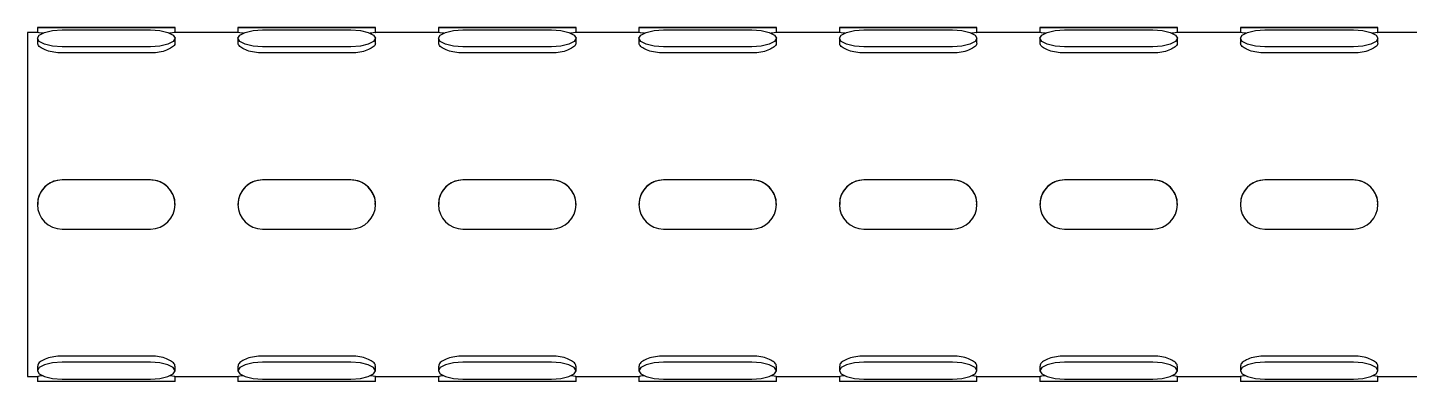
# Model space of a CAD drawing. Extents: x 41 to 1049, y 29 to 427.
# Drawn here: x 86.06 to 132.93, y 182.36 to 194.36 of the extents above; entities that cross this region are included whole.
import ezdxf

# ---------------------------------------------------------------- set-up
doc = ezdxf.new("R2010")
doc.units = 0
doc.header["$LTSCALE"] = 23.1
doc.header["$MEASUREMENT"] = 0
doc.layers.get('0').update_dxf_attribs({"linetype": 'CONTINUOUS'})

msp = doc.modelspace()

# ---------------------------------------------------------------- linework, layer by layer
at = {"color": 7, "linetype": 'Continuous', "lineweight": 25}
for p, q in [((86.40424, 194.1921), (86.0605, 194.1921)), ((86.0605, 194.1921), (86.0605, 188.35838)), ((86.39383, 194.35876), (86.39383, 194.19062)), ((87.22716, 194.35882), (90.22716, 194.35882)), ((90.22716, 194.35871), (87.22716, 194.35871)), ((87.22716, 194.28185), (90.22716, 194.28185)), ((93.20424, 194.1921), (91.05005, 194.1921)), ((91.0605, 194.19062), (91.0605, 194.35876)), ((93.19383, 194.35876), (93.19383, 194.19062)), ((94.02716, 194.35882), (97.02716, 194.35882)), ((97.02716, 194.35871), (94.02716, 194.35871)), ((94.02716, 194.28185), (97.02716, 194.28185)), ((100.00424, 194.1921), (97.85005, 194.1921)), ((97.8605, 194.19062), (97.8605, 194.35876)), ((99.99383, 194.35876), (99.99383, 194.19062)), ((100.82716, 194.35882), (103.82716, 194.35882)), ((103.82716, 194.35871), (100.82716, 194.35871)), ((100.82716, 194.28185), (103.82716, 194.28185)), ((106.80424, 194.1921), (104.65005, 194.1921)), ((104.6605, 194.19062), (104.6605, 194.35876)), ((106.79383, 194.35876), (106.79383, 194.19062)), ((107.62716, 194.35882), (110.62716, 194.35882)), ((110.62716, 194.35871), (107.62716, 194.35871)), ((107.62716, 194.28185), (110.62716, 194.28185)), ((113.60424, 194.1921), (111.45005, 194.1921)), ((111.4605, 194.19062), (111.4605, 194.35876)), ((113.59383, 194.35876), (113.59383, 194.19062)), ((114.42716, 194.35882), (117.42716, 194.35882)), ((117.42716, 194.35871), (114.42716, 194.35871)), ((114.42716, 194.28185), (117.42716, 194.28185)), ((120.40424, 194.1921), (118.25005, 194.1921)), ((118.2605, 194.19062), (118.2605, 194.35876)), ((120.39383, 194.35876), (120.39383, 194.19062)), ((121.22716, 194.35882), (124.22716, 194.35882)), ((124.22716, 194.35871), (121.22716, 194.35871)), ((121.22716, 194.28185), (124.22716, 194.28185)), ((127.20424, 194.1921), (125.05005, 194.1921)), ((125.0605, 194.19062), (125.0605, 194.35876)), ((127.19383, 194.35876), (127.19383, 194.19062)), ((128.02716, 194.35882), (131.02716, 194.35882)), ((131.02716, 194.35871), (128.02716, 194.35871)), ((128.02716, 194.28185), (131.02716, 194.28185)), ((134.00424, 194.1921), (131.85005, 194.1921)), ((131.8605, 194.19062), (131.8605, 194.35876)), ((86.39383, 193.99678), (86.39383, 193.83879)), ((90.22716, 193.71171), (87.22716, 193.71171)), ((91.0605, 193.83879), (91.0605, 193.99678)), ((93.19383, 193.99678), (93.19383, 193.83879)), ((97.02716, 193.71171), (94.02716, 193.71171)), ((97.8605, 193.83879), (97.8605, 193.99678)), ((99.99383, 193.99678), (99.99383, 193.83879)), ((103.82716, 193.71171), (100.82716, 193.71171)), ((104.6605, 193.83879), (104.6605, 193.99678)), ((106.79383, 193.99678), (106.79383, 193.83879)), ((110.62716, 193.71171), (107.62716, 193.71171)), ((111.4605, 193.83879), (111.4605, 193.99678)), ((113.59383, 193.99678), (113.59383, 193.83879)), ((117.42716, 193.71171), (114.42716, 193.71171)), ((118.2605, 193.83879), (118.2605, 193.99678)), ((120.39383, 193.99678), (120.39383, 193.83879)), ((124.22716, 193.71171), (121.22716, 193.71171)), ((125.0605, 193.83879), (125.0605, 193.99678)), ((127.19383, 193.99678), (127.19383, 193.83879)), ((131.02716, 193.71171), (128.02716, 193.71171)), ((131.8605, 193.83879), (131.8605, 193.99678)), ((90.22716, 193.49888), (87.22716, 193.49888)), ((97.02716, 193.49888), (94.02716, 193.49888)), ((103.82716, 193.49888), (100.82716, 193.49888)), ((110.62716, 193.49888), (107.62716, 193.49888)), ((117.42716, 193.49888), (114.42716, 193.49888)), ((124.22716, 193.49888), (121.22716, 193.49888)), ((131.02716, 193.49888), (128.02716, 193.49888)), ((90.22716, 189.19171), (87.22716, 189.19171)), ((90.22716, 189.1917), (87.22716, 189.1917)), ((97.02716, 189.19171), (94.02716, 189.19171)), ((97.02716, 189.1917), (94.02716, 189.1917)), ((103.82716, 189.19171), (100.82716, 189.19171)), ((103.82716, 189.1917), (100.82716, 189.1917)), ((110.62716, 189.19171), (107.62716, 189.19171)), ((110.62716, 189.1917), (107.62716, 189.1917)), ((117.42716, 189.19171), (114.42716, 189.19171)), ((117.42716, 189.1917), (114.42716, 189.1917)), ((124.22716, 189.19171), (121.22716, 189.19171)), ((124.22716, 189.1917), (121.22716, 189.1917)), ((131.02716, 189.19171), (128.02716, 189.19171)), ((131.02716, 189.1917), (128.02716, 189.1917)), ((86.0605, 188.35838), (86.0605, 182.52543)), ((86.39383, 188.35838), (86.39383, 188.35836)), ((91.0605, 188.35836), (91.0605, 188.35838)), ((93.19383, 188.35838), (93.19383, 188.35836)), ((97.8605, 188.35836), (97.8605, 188.35838)), ((99.99383, 188.35838), (99.99383, 188.35836)), ((104.6605, 188.35836), (104.6605, 188.35838)), ((106.79383, 188.35838), (106.79383, 188.35836)), ((111.4605, 188.35836), (111.4605, 188.35838)), ((113.59383, 188.35838), (113.59383, 188.35836)), ((118.2605, 188.35836), (118.2605, 188.35838)), ((120.39383, 188.35838), (120.39383, 188.35836)), ((125.0605, 188.35836), (125.0605, 188.35838)), ((127.19383, 188.35838), (127.19383, 188.35836)), ((131.8605, 188.35836), (131.8605, 188.35838)), ((87.22716, 187.52503), (90.22716, 187.52503)), ((94.02716, 187.52503), (97.02716, 187.52503)), ((100.82716, 187.52503), (103.82716, 187.52503)), ((107.62716, 187.52503), (110.62716, 187.52503)), ((114.42716, 187.52503), (117.42716, 187.52503)), ((121.22716, 187.52503), (124.22716, 187.52503)), ((128.02716, 187.52503), (131.02716, 187.52503)), ((86.39383, 182.87847), (86.39383, 182.72047)), ((90.22716, 183.21828), (87.22716, 183.21828)), ((90.22716, 183.00544), (87.22716, 183.00544)), ((91.0605, 182.72047), (91.0605, 182.87847)), ((93.19383, 182.87847), (93.19383, 182.72047)), ((97.02716, 183.21828), (94.02716, 183.21828)), ((97.02716, 183.00544), (94.02716, 183.00544)), ((97.8605, 182.72047), (97.8605, 182.87847)), ((99.99383, 182.87847), (99.99383, 182.72047)), ((103.82716, 183.21828), (100.82716, 183.21828)), ((103.82716, 183.00544), (100.82716, 183.00544)), ((104.6605, 182.72047), (104.6605, 182.87847)), ((106.79383, 182.87847), (106.79383, 182.72047)), ((110.62716, 183.21828), (107.62716, 183.21828)), ((110.62716, 183.00544), (107.62716, 183.00544)), ((111.4605, 182.72047), (111.4605, 182.87847)), ((113.59383, 182.87847), (113.59383, 182.72047)), ((117.42716, 183.21828), (114.42716, 183.21828)), ((117.42716, 183.00544), (114.42716, 183.00544)), ((118.2605, 182.72047), (118.2605, 182.87847)), ((120.39383, 182.87847), (120.39383, 182.72047)), ((124.22716, 183.21828), (121.22716, 183.21828)), ((124.22716, 183.00544), (121.22716, 183.00544)), ((125.0605, 182.72047), (125.0605, 182.87847)), ((127.19383, 182.87847), (127.19383, 182.72047)), ((131.02716, 183.21828), (128.02716, 183.21828)), ((131.02716, 183.00544), (128.02716, 183.00544)), ((131.8605, 182.72047), (131.8605, 182.87847)), ((86.0605, 182.52543), (86.40428, 182.52543)), ((86.39383, 182.5269), (86.39383, 182.35876)), ((87.22716, 182.43551), (90.22716, 182.43551)), ((90.22716, 182.35871), (87.22716, 182.35871)), ((91.05009, 182.52543), (93.20428, 182.52543)), ((91.0605, 182.35876), (91.0605, 182.5269)), ((93.19383, 182.5269), (93.19383, 182.35876)), ((94.02716, 182.43551), (97.02716, 182.43551)), ((97.02716, 182.35871), (94.02716, 182.35871)), ((97.85009, 182.52543), (100.00428, 182.52543)), ((97.8605, 182.35876), (97.8605, 182.5269)), ((99.99383, 182.5269), (99.99383, 182.35876)), ((100.82716, 182.43551), (103.82716, 182.43551)), ((103.82716, 182.35871), (100.82716, 182.35871)), ((104.65009, 182.52543), (106.80428, 182.52543)), ((104.6605, 182.35876), (104.6605, 182.5269)), ((106.79383, 182.5269), (106.79383, 182.35876)), ((107.62716, 182.43551), (110.62716, 182.43551)), ((110.62716, 182.35871), (107.62716, 182.35871)), ((111.45009, 182.52543), (113.60428, 182.52543)), ((111.4605, 182.35876), (111.4605, 182.5269)), ((113.59383, 182.5269), (113.59383, 182.35876)), ((114.42716, 182.43551), (117.42716, 182.43551)), ((117.42716, 182.35871), (114.42716, 182.35871)), ((118.25009, 182.52543), (120.40428, 182.52543)), ((118.2605, 182.35876), (118.2605, 182.5269)), ((120.39383, 182.5269), (120.39383, 182.35876)), ((121.22716, 182.43551), (124.22716, 182.43551)), ((124.22716, 182.35871), (121.22716, 182.35871)), ((125.05009, 182.52543), (127.20428, 182.52543)), ((125.0605, 182.35876), (125.0605, 182.5269)), ((127.19383, 182.5269), (127.19383, 182.35876)), ((128.02716, 182.43551), (131.02716, 182.43551)), ((131.02716, 182.35871), (128.02716, 182.35871)), ((131.85009, 182.52543), (134.00428, 182.52543)), ((131.8605, 182.35876), (131.8605, 182.5269))]:
    msp.add_line(p, q, dxfattribs=at)
at = {"color": 7, "linetype": 'Continuous', "lineweight": 25, "flags": 128}
for points in [[(87.22716, 194.35871), (86.90826, 194.35871), (86.63791, 194.35872), (86.45726, 194.35874), (86.39383, 194.35876), (86.45726, 194.35878), (86.63791, 194.3588), (86.90826, 194.35881), (87.22716, 194.35882)], [(87.22716, 193.71171), (86.90826, 193.73341), (86.63791, 193.79521), (86.45726, 193.88769), (86.39383, 193.99678), (86.45726, 194.10587), (86.63791, 194.19836), (86.90826, 194.26015), (87.22716, 194.28185)], [(90.22716, 194.35882), (90.54607, 194.35881), (90.81642, 194.3588), (90.99706, 194.35878), (91.0605, 194.35876), (90.99706, 194.35874), (90.81642, 194.35872), (90.54607, 194.35871), (90.22716, 194.35871)], [(90.22716, 194.28185), (90.54607, 194.26015), (90.81642, 194.19836), (90.99706, 194.10587), (91.0605, 193.99678), (90.99706, 193.88769), (90.81642, 193.79521), (90.54607, 193.73341), (90.22716, 193.71171)], [(94.02716, 194.35871), (93.70826, 194.35871), (93.43791, 194.35872), (93.25726, 194.35874), (93.19383, 194.35876), (93.25726, 194.35878), (93.43791, 194.3588), (93.70826, 194.35881), (94.02716, 194.35882)], [(94.02716, 193.71171), (93.70826, 193.73341), (93.43791, 193.79521), (93.25726, 193.88769), (93.19383, 193.99678), (93.25726, 194.10587), (93.43791, 194.19836), (93.70826, 194.26015), (94.02716, 194.28185)], [(97.02716, 194.35882), (97.34607, 194.35881), (97.61642, 194.3588), (97.79706, 194.35878), (97.8605, 194.35876), (97.79706, 194.35874), (97.61642, 194.35872), (97.34607, 194.35871), (97.02716, 194.35871)], [(97.02716, 194.28185), (97.34607, 194.26015), (97.61642, 194.19836), (97.79706, 194.10587), (97.8605, 193.99678), (97.79706, 193.88769), (97.61642, 193.79521), (97.34607, 193.73341), (97.02716, 193.71171)], [(100.82716, 194.35871), (100.50826, 194.35871), (100.23791, 194.35872), (100.05726, 194.35874), (99.99383, 194.35876), (100.05726, 194.35878), (100.23791, 194.3588), (100.50826, 194.35881), (100.82716, 194.35882)], [(100.82716, 193.71171), (100.50826, 193.73341), (100.23791, 193.79521), (100.05726, 193.88769), (99.99383, 193.99678), (100.05726, 194.10587), (100.23791, 194.19836), (100.50826, 194.26015), (100.82716, 194.28185)], [(103.82716, 194.35882), (104.14607, 194.35881), (104.41642, 194.3588), (104.59706, 194.35878), (104.6605, 194.35876), (104.59706, 194.35874), (104.41642, 194.35872), (104.14607, 194.35871), (103.82716, 194.35871)], [(103.82716, 194.28185), (104.14607, 194.26015), (104.41642, 194.19836), (104.59706, 194.10587), (104.6605, 193.99678), (104.59706, 193.88769), (104.41642, 193.79521), (104.14607, 193.73341), (103.82716, 193.71171)], [(107.62716, 194.35871), (107.30826, 194.35871), (107.03791, 194.35872), (106.85726, 194.35874), (106.79383, 194.35876), (106.85726, 194.35878), (107.03791, 194.3588), (107.30826, 194.35881), (107.62716, 194.35882)], [(107.62716, 193.71171), (107.30826, 193.73341), (107.03791, 193.79521), (106.85726, 193.88769), (106.79383, 193.99678), (106.85726, 194.10587), (107.03791, 194.19836), (107.30826, 194.26015), (107.62716, 194.28185)], [(110.62716, 194.35882), (110.94607, 194.35881), (111.21642, 194.3588), (111.39706, 194.35878), (111.4605, 194.35876), (111.39706, 194.35874), (111.21642, 194.35872), (110.94607, 194.35871), (110.62716, 194.35871)], [(110.62716, 194.28185), (110.94607, 194.26015), (111.21642, 194.19836), (111.39706, 194.10587), (111.4605, 193.99678), (111.39706, 193.88769), (111.21642, 193.79521), (110.94607, 193.73341), (110.62716, 193.71171)], [(114.42716, 194.35871), (114.10826, 194.35871), (113.83791, 194.35872), (113.65726, 194.35874), (113.59383, 194.35876), (113.65726, 194.35878), (113.83791, 194.3588), (114.10826, 194.35881), (114.42716, 194.35882)], [(114.42716, 193.71171), (114.10826, 193.73341), (113.83791, 193.79521), (113.65726, 193.88769), (113.59383, 193.99678), (113.65726, 194.10587), (113.83791, 194.19836), (114.10826, 194.26015), (114.42716, 194.28185)], [(117.42716, 194.35882), (117.74607, 194.35881), (118.01642, 194.3588), (118.19706, 194.35878), (118.2605, 194.35876), (118.19706, 194.35874), (118.01642, 194.35872), (117.74607, 194.35871), (117.42716, 194.35871)], [(117.42716, 194.28185), (117.74607, 194.26015), (118.01642, 194.19836), (118.19706, 194.10587), (118.2605, 193.99678), (118.19706, 193.88769), (118.01642, 193.79521), (117.74607, 193.73341), (117.42716, 193.71171)], [(121.22716, 194.35871), (120.90826, 194.35871), (120.63791, 194.35872), (120.45726, 194.35874), (120.39383, 194.35876), (120.45726, 194.35878), (120.63791, 194.3588), (120.90826, 194.35881), (121.22716, 194.35882)], [(121.22716, 193.71171), (120.90826, 193.73341), (120.63791, 193.79521), (120.45726, 193.88769), (120.39383, 193.99678), (120.45726, 194.10587), (120.63791, 194.19836), (120.90826, 194.26015), (121.22716, 194.28185)], [(124.22716, 194.35882), (124.54607, 194.35881), (124.81642, 194.3588), (124.99706, 194.35878), (125.0605, 194.35876), (124.99706, 194.35874), (124.81642, 194.35872), (124.54607, 194.35871), (124.22716, 194.35871)], [(124.22716, 194.28185), (124.54607, 194.26015), (124.81642, 194.19836), (124.99706, 194.10587), (125.0605, 193.99678), (124.99706, 193.88769), (124.81642, 193.79521), (124.54607, 193.73341), (124.22716, 193.71171)], [(128.02716, 194.35871), (127.70826, 194.35871), (127.43791, 194.35872), (127.25726, 194.35874), (127.19383, 194.35876), (127.25726, 194.35878), (127.43791, 194.3588), (127.70826, 194.35881), (128.02716, 194.35882)], [(128.02716, 193.71171), (127.70826, 193.73341), (127.43791, 193.79521), (127.25726, 193.88769), (127.19383, 193.99678), (127.25726, 194.10587), (127.43791, 194.19836), (127.70826, 194.26015), (128.02716, 194.28185)], [(131.02716, 194.35882), (131.34607, 194.35881), (131.61642, 194.3588), (131.79706, 194.35878), (131.8605, 194.35876), (131.79706, 194.35874), (131.61642, 194.35872), (131.34607, 194.35871), (131.02716, 194.35871)], [(131.02716, 194.28185), (131.34607, 194.26015), (131.61642, 194.19836), (131.79706, 194.10587), (131.8605, 193.99678), (131.79706, 193.88769), (131.61642, 193.79521), (131.34607, 193.73341), (131.02716, 193.71171)], [(87.22716, 183.00544), (86.90826, 182.98374), (86.63791, 182.92197), (86.45726, 182.82952), (86.39383, 182.72047), (86.45726, 182.61142), (86.63791, 182.51897), (86.90826, 182.4572), (87.22716, 182.43551)], [(90.22716, 182.43551), (90.54607, 182.4572), (90.81642, 182.51897), (90.99706, 182.61142), (91.0605, 182.72047), (90.99706, 182.82952), (90.81642, 182.92197), (90.54607, 182.98374), (90.22716, 183.00544)], [(94.02716, 183.00544), (93.70826, 182.98374), (93.43791, 182.92197), (93.25726, 182.82952), (93.19383, 182.72047), (93.25726, 182.61142), (93.43791, 182.51897), (93.70826, 182.4572), (94.02716, 182.43551)], [(97.02716, 182.43551), (97.34607, 182.4572), (97.61642, 182.51897), (97.79706, 182.61142), (97.8605, 182.72047), (97.79706, 182.82952), (97.61642, 182.92197), (97.34607, 182.98374), (97.02716, 183.00544)], [(100.82716, 183.00544), (100.50826, 182.98374), (100.23791, 182.92197), (100.05726, 182.82952), (99.99383, 182.72047), (100.05726, 182.61142), (100.23791, 182.51897), (100.50826, 182.4572), (100.82716, 182.43551)], [(103.82716, 182.43551), (104.14607, 182.4572), (104.41642, 182.51897), (104.59706, 182.61142), (104.6605, 182.72047), (104.59706, 182.82952), (104.41642, 182.92197), (104.14607, 182.98374), (103.82716, 183.00544)], [(107.62716, 183.00544), (107.30826, 182.98374), (107.03791, 182.92197), (106.85726, 182.82952), (106.79383, 182.72047), (106.85726, 182.61142), (107.03791, 182.51897), (107.30826, 182.4572), (107.62716, 182.43551)], [(110.62716, 182.43551), (110.94607, 182.4572), (111.21642, 182.51897), (111.39706, 182.61142), (111.4605, 182.72047), (111.39706, 182.82952), (111.21642, 182.92197), (110.94607, 182.98374), (110.62716, 183.00544)], [(114.42716, 183.00544), (114.10826, 182.98374), (113.83791, 182.92197), (113.65726, 182.82952), (113.59383, 182.72047), (113.65726, 182.61142), (113.83791, 182.51897), (114.10826, 182.4572), (114.42716, 182.43551)], [(117.42716, 182.43551), (117.74607, 182.4572), (118.01642, 182.51897), (118.19706, 182.61142), (118.2605, 182.72047), (118.19706, 182.82952), (118.01642, 182.92197), (117.74607, 182.98374), (117.42716, 183.00544)], [(121.22716, 183.00544), (120.90826, 182.98374), (120.63791, 182.92197), (120.45726, 182.82952), (120.39383, 182.72047), (120.45726, 182.61142), (120.63791, 182.51897), (120.90826, 182.4572), (121.22716, 182.43551)], [(124.22716, 182.43551), (124.54607, 182.4572), (124.81642, 182.51897), (124.99706, 182.61142), (125.0605, 182.72047), (124.99706, 182.82952), (124.81642, 182.92197), (124.54607, 182.98374), (124.22716, 183.00544)], [(128.02716, 183.00544), (127.70826, 182.98374), (127.43791, 182.92197), (127.25726, 182.82952), (127.19383, 182.72047), (127.25726, 182.61142), (127.43791, 182.51897), (127.70826, 182.4572), (128.02716, 182.43551)], [(131.02716, 182.43551), (131.34607, 182.4572), (131.61642, 182.51897), (131.79706, 182.61142), (131.8605, 182.72047), (131.79706, 182.82952), (131.61642, 182.92197), (131.34607, 182.98374), (131.02716, 183.00544)], [(87.22716, 182.35871), (86.90826, 182.35871), (86.63791, 182.35872), (86.45726, 182.35874), (86.39383, 182.35876)], [(91.0605, 182.35876), (90.99706, 182.35874), (90.81642, 182.35872), (90.54607, 182.35871), (90.22716, 182.35871)], [(94.02716, 182.35871), (93.70826, 182.35871), (93.43791, 182.35872), (93.25726, 182.35874), (93.19383, 182.35876)], [(97.8605, 182.35876), (97.79706, 182.35874), (97.61642, 182.35872), (97.34607, 182.35871), (97.02716, 182.35871)], [(100.82716, 182.35871), (100.50826, 182.35871), (100.23791, 182.35872), (100.05726, 182.35874), (99.99383, 182.35876)], [(104.6605, 182.35876), (104.59706, 182.35874), (104.41642, 182.35872), (104.14607, 182.35871), (103.82716, 182.35871)], [(107.62716, 182.35871), (107.30826, 182.35871), (107.03791, 182.35872), (106.85726, 182.35874), (106.79383, 182.35876)], [(111.4605, 182.35876), (111.39706, 182.35874), (111.21642, 182.35872), (110.94607, 182.35871), (110.62716, 182.35871)], [(114.42716, 182.35871), (114.10826, 182.35871), (113.83791, 182.35872), (113.65726, 182.35874), (113.59383, 182.35876)], [(118.2605, 182.35876), (118.19706, 182.35874), (118.01642, 182.35872), (117.74607, 182.35871), (117.42716, 182.35871)], [(121.22716, 182.35871), (120.90826, 182.35871), (120.63791, 182.35872), (120.45726, 182.35874), (120.39383, 182.35876)], [(125.0605, 182.35876), (124.99706, 182.35874), (124.81642, 182.35872), (124.54607, 182.35871), (124.22716, 182.35871)], [(128.02716, 182.35871), (127.70826, 182.35871), (127.43791, 182.35872), (127.25726, 182.35874), (127.19383, 182.35876)], [(131.8605, 182.35876), (131.79706, 182.35874), (131.61642, 182.35872), (131.34607, 182.35871), (131.02716, 182.35871)]]:
    msp.add_lwpolyline(points, dxfattribs=at)
at = {"color": 7, "linetype": 'Continuous', "lineweight": 25}
for centre, start, end in [((87.22716, 188.35836), 90, 270), ((90.22716, 188.35836), 270, 90), ((94.02716, 188.35836), 90, 270), ((97.02716, 188.35836), 270, 90), ((100.82716, 188.35836), 90, 270), ((103.82716, 188.35836), 270, 90), ((107.62716, 188.35836), 90, 270), ((110.62716, 188.35836), 270, 90), ((114.42716, 188.35836), 90, 270), ((117.42716, 188.35836), 270, 90), ((121.22716, 188.35836), 90, 270), ((124.22716, 188.35836), 270, 90), ((128.02716, 188.35836), 90, 270), ((131.02716, 188.35836), 270, 90)]:
    msp.add_arc(centre, 0.83333, start, end, dxfattribs=at)
for points, knots in [([(86.583, 194.1687), (86.56221, 194.17084), (86.47655, 194.17966), (86.4059, 194.19054), (86.40471, 194.1906), (86.40424, 194.19062)], [0, 0, 0, 0, 0.16137146, 0.66497047, 1, 1, 1, 1]), ([(91.05005, 194.19062), (91.05287, 194.19102), (91.06414, 194.19264), (91.00582, 194.18371), (90.91197, 194.17312), (90.87473, 194.16892)], [0, 0, 0, 0, 0.16823624, 0.66994397, 1, 1, 1, 1]), ([(93.383, 194.1687), (93.36221, 194.17084), (93.27655, 194.17966), (93.2059, 194.19054), (93.20471, 194.1906), (93.20424, 194.19062)], [0, 0, 0, 0, 0.16137146, 0.66497047, 1, 1, 1, 1]), ([(97.85005, 194.19062), (97.85287, 194.19102), (97.86414, 194.19264), (97.80582, 194.18371), (97.71197, 194.17312), (97.67473, 194.16892)], [0, 0, 0, 0, 0.16823624, 0.66994397, 1, 1, 1, 1]), ([(100.183, 194.1687), (100.16221, 194.17084), (100.07655, 194.17966), (100.0059, 194.19054), (100.00471, 194.1906), (100.00424, 194.19062)], [0, 0, 0, 0, 0.16137146, 0.66497047, 1, 1, 1, 1]), ([(104.65005, 194.19062), (104.65287, 194.19102), (104.66414, 194.19264), (104.60582, 194.18371), (104.51197, 194.17312), (104.47473, 194.16892)], [0, 0, 0, 0, 0.16823624, 0.66994397, 1, 1, 1, 1]), ([(106.983, 194.1687), (106.96221, 194.17084), (106.87655, 194.17966), (106.8059, 194.19054), (106.80471, 194.1906), (106.80424, 194.19062)], [0, 0, 0, 0, 0.16137146, 0.66497047, 1, 1, 1, 1]), ([(111.45005, 194.19062), (111.45287, 194.19102), (111.46414, 194.19264), (111.40582, 194.18371), (111.31197, 194.17312), (111.27473, 194.16892)], [0, 0, 0, 0, 0.16823624, 0.66994397, 1, 1, 1, 1]), ([(113.783, 194.1687), (113.76221, 194.17084), (113.67655, 194.17966), (113.6059, 194.19054), (113.60471, 194.1906), (113.60424, 194.19062)], [0, 0, 0, 0, 0.16137146, 0.66497047, 1, 1, 1, 1]), ([(118.25005, 194.19062), (118.25287, 194.19102), (118.26414, 194.19264), (118.20582, 194.18371), (118.11197, 194.17312), (118.07473, 194.16892)], [0, 0, 0, 0, 0.16823624, 0.66994397, 1, 1, 1, 1]), ([(120.583, 194.1687), (120.56221, 194.17084), (120.47655, 194.17966), (120.4059, 194.19054), (120.40471, 194.1906), (120.40424, 194.19062)], [0, 0, 0, 0, 0.16137146, 0.66497047, 1, 1, 1, 1]), ([(125.05005, 194.19062), (125.05287, 194.19102), (125.06414, 194.19264), (125.00582, 194.18371), (124.91197, 194.17312), (124.87473, 194.16892)], [0, 0, 0, 0, 0.16823624, 0.66994397, 1, 1, 1, 1]), ([(127.383, 194.1687), (127.36221, 194.17084), (127.27655, 194.17966), (127.2059, 194.19054), (127.20471, 194.1906), (127.20424, 194.19062)], [0, 0, 0, 0, 0.16137146, 0.66497047, 1, 1, 1, 1]), ([(131.85005, 194.19062), (131.85287, 194.19102), (131.86414, 194.19264), (131.80582, 194.18371), (131.71197, 194.17312), (131.67473, 194.16892)], [0, 0, 0, 0, 0.16823624, 0.66994397, 1, 1, 1, 1]), ([(87.22716, 193.49888), (87.13404, 193.50327), (86.94782, 193.51203), (86.69873, 193.57836), (86.51153, 193.66948), (86.40418, 193.76367), (86.40421, 193.81748), (86.40423, 193.83899)], [0, 0, 0, 0, 0.21324843, 0.42644388, 0.64101168, 0.85649491, 1, 1, 1, 1]), ([(91.0501, 193.83858), (91.05298, 193.82848), (91.06454, 193.78793), (90.98919, 193.70541), (90.83151, 193.6081), (90.59914, 193.53249), (90.38474, 193.50155), (90.25914, 193.49942), (90.22716, 193.49888)], [0, 0, 0, 0, 0.07049632, 0.28294968, 0.49615414, 0.71125472, 0.92647591, 1, 1, 1, 1]), ([(94.02716, 193.49888), (93.93404, 193.50327), (93.74782, 193.51203), (93.49873, 193.57836), (93.31153, 193.66948), (93.20418, 193.76367), (93.20421, 193.81748), (93.20423, 193.83899)], [0, 0, 0, 0, 0.21324843, 0.42644388, 0.64101168, 0.85649491, 1, 1, 1, 1]), ([(97.8501, 193.83858), (97.85298, 193.82848), (97.86454, 193.78793), (97.78919, 193.70541), (97.63151, 193.6081), (97.39914, 193.53249), (97.18474, 193.50155), (97.05914, 193.49942), (97.02716, 193.49888)], [0, 0, 0, 0, 0.07049632, 0.28294968, 0.49615414, 0.71125472, 0.92647591, 1, 1, 1, 1]), ([(100.82716, 193.49888), (100.73404, 193.50327), (100.54782, 193.51203), (100.29873, 193.57836), (100.11153, 193.66948), (100.00418, 193.76367), (100.00421, 193.81748), (100.00423, 193.83899)], [0, 0, 0, 0, 0.21324843, 0.42644388, 0.64101168, 0.85649491, 1, 1, 1, 1]), ([(104.6501, 193.83858), (104.65298, 193.82848), (104.66454, 193.78793), (104.58919, 193.70541), (104.43151, 193.6081), (104.19914, 193.53249), (103.98474, 193.50155), (103.85914, 193.49942), (103.82716, 193.49888)], [0, 0, 0, 0, 0.07049632, 0.28294968, 0.49615414, 0.71125472, 0.92647591, 1, 1, 1, 1]), ([(107.62716, 193.49888), (107.53404, 193.50327), (107.34782, 193.51203), (107.09873, 193.57836), (106.91153, 193.66948), (106.80418, 193.76367), (106.80421, 193.81748), (106.80423, 193.83899)], [0, 0, 0, 0, 0.21324843, 0.42644388, 0.64101168, 0.85649491, 1, 1, 1, 1]), ([(111.4501, 193.83858), (111.45298, 193.82848), (111.46454, 193.78793), (111.38919, 193.70541), (111.23151, 193.6081), (110.99914, 193.53249), (110.78474, 193.50155), (110.65914, 193.49942), (110.62716, 193.49888)], [0, 0, 0, 0, 0.07049632, 0.28294968, 0.49615414, 0.71125472, 0.92647591, 1, 1, 1, 1]), ([(114.42716, 193.49888), (114.33404, 193.50327), (114.14782, 193.51203), (113.89873, 193.57836), (113.71153, 193.66948), (113.60418, 193.76367), (113.60421, 193.81748), (113.60423, 193.83899)], [0, 0, 0, 0, 0.21324843, 0.42644388, 0.64101168, 0.85649491, 1, 1, 1, 1]), ([(118.2501, 193.83858), (118.25298, 193.82848), (118.26454, 193.78793), (118.18919, 193.70541), (118.03151, 193.6081), (117.79914, 193.53249), (117.58474, 193.50155), (117.45914, 193.49942), (117.42716, 193.49888)], [0, 0, 0, 0, 0.07049632, 0.28294968, 0.49615414, 0.71125472, 0.92647591, 1, 1, 1, 1]), ([(121.22716, 193.49888), (121.13404, 193.50327), (120.94782, 193.51203), (120.69873, 193.57836), (120.51153, 193.66948), (120.40418, 193.76367), (120.40421, 193.81748), (120.40423, 193.83899)], [0, 0, 0, 0, 0.21324843, 0.42644388, 0.64101168, 0.85649491, 1, 1, 1, 1]), ([(125.0501, 193.83858), (125.05298, 193.82848), (125.06454, 193.78793), (124.98919, 193.70541), (124.83151, 193.6081), (124.59914, 193.53249), (124.38474, 193.50155), (124.25914, 193.49942), (124.22716, 193.49888)], [0, 0, 0, 0, 0.07049632, 0.28294968, 0.49615414, 0.71125472, 0.92647591, 1, 1, 1, 1]), ([(128.02716, 193.49888), (127.93404, 193.50327), (127.74782, 193.51203), (127.49873, 193.57836), (127.31153, 193.66948), (127.20418, 193.76367), (127.20421, 193.81748), (127.20423, 193.83899)], [0, 0, 0, 0, 0.21324843, 0.42644388, 0.64101168, 0.85649491, 1, 1, 1, 1]), ([(131.8501, 193.83858), (131.85298, 193.82848), (131.86454, 193.78793), (131.78919, 193.70541), (131.63151, 193.6081), (131.39914, 193.53249), (131.18474, 193.50155), (131.05914, 193.49942), (131.02716, 193.49888)], [0, 0, 0, 0, 0.07049632, 0.28294968, 0.49615414, 0.71125472, 0.92647591, 1, 1, 1, 1]), ([(87.22716, 189.19171), (87.13404, 189.18259), (86.94782, 189.16436), (86.69873, 189.02236), (86.51153, 188.81241), (86.40418, 188.5779), (86.40421, 188.42064), (86.40423, 188.35778)], [0, 0, 0, 0, 0.21324843, 0.42644388, 0.64101168, 0.85649491, 1, 1, 1, 1]), ([(91.0501, 188.35897), (91.05298, 188.38963), (91.06454, 188.51267), (90.98919, 188.72436), (90.83151, 188.95609), (90.59914, 189.12127), (90.38474, 189.18613), (90.25914, 189.19058), (90.22716, 189.19171)], [0, 0, 0, 0, 0.07049632, 0.28294968, 0.49615414, 0.71125472, 0.92647591, 1, 1, 1, 1]), ([(94.02716, 189.19171), (93.93404, 189.18259), (93.74782, 189.16436), (93.49873, 189.02236), (93.31153, 188.81241), (93.20418, 188.5779), (93.20421, 188.42064), (93.20423, 188.35778)], [0, 0, 0, 0, 0.21324843, 0.42644388, 0.64101168, 0.85649491, 1, 1, 1, 1]), ([(97.8501, 188.35897), (97.85298, 188.38963), (97.86454, 188.51267), (97.78919, 188.72436), (97.63151, 188.95609), (97.39914, 189.12127), (97.18474, 189.18613), (97.05914, 189.19058), (97.02716, 189.19171)], [0, 0, 0, 0, 0.07049632, 0.28294968, 0.49615414, 0.71125472, 0.92647591, 1, 1, 1, 1]), ([(100.82716, 189.19171), (100.73404, 189.18259), (100.54782, 189.16436), (100.29873, 189.02236), (100.11153, 188.81241), (100.00418, 188.5779), (100.00421, 188.42064), (100.00423, 188.35778)], [0, 0, 0, 0, 0.21324843, 0.42644388, 0.64101168, 0.85649491, 1, 1, 1, 1]), ([(104.6501, 188.35897), (104.65298, 188.38963), (104.66454, 188.51267), (104.58919, 188.72436), (104.43151, 188.95609), (104.19914, 189.12127), (103.98474, 189.18613), (103.85914, 189.19058), (103.82716, 189.19171)], [0, 0, 0, 0, 0.07049632, 0.28294968, 0.49615414, 0.71125472, 0.92647591, 1, 1, 1, 1]), ([(107.62716, 189.19171), (107.53404, 189.18259), (107.34782, 189.16436), (107.09873, 189.02236), (106.91153, 188.81241), (106.80418, 188.5779), (106.80421, 188.42064), (106.80423, 188.35778)], [0, 0, 0, 0, 0.21324843, 0.42644388, 0.64101168, 0.85649491, 1, 1, 1, 1]), ([(111.4501, 188.35897), (111.45298, 188.38963), (111.46454, 188.51267), (111.38919, 188.72436), (111.23151, 188.95609), (110.99914, 189.12127), (110.78474, 189.18613), (110.65914, 189.19058), (110.62716, 189.19171)], [0, 0, 0, 0, 0.07049632, 0.28294968, 0.49615414, 0.71125472, 0.92647591, 1, 1, 1, 1]), ([(114.42716, 189.19171), (114.33404, 189.18259), (114.14782, 189.16436), (113.89873, 189.02236), (113.71153, 188.81241), (113.60418, 188.5779), (113.60421, 188.42064), (113.60423, 188.35778)], [0, 0, 0, 0, 0.21324843, 0.42644388, 0.64101168, 0.85649491, 1, 1, 1, 1]), ([(118.2501, 188.35897), (118.25298, 188.38963), (118.26454, 188.51267), (118.18919, 188.72436), (118.03151, 188.95609), (117.79914, 189.12127), (117.58474, 189.18613), (117.45914, 189.19058), (117.42716, 189.19171)], [0, 0, 0, 0, 0.07049632, 0.28294968, 0.49615414, 0.71125472, 0.92647591, 1, 1, 1, 1]), ([(121.22716, 189.19171), (121.13404, 189.18259), (120.94782, 189.16436), (120.69873, 189.02236), (120.51153, 188.81241), (120.40418, 188.5779), (120.40421, 188.42064), (120.40423, 188.35778)], [0, 0, 0, 0, 0.21324843, 0.42644388, 0.64101168, 0.85649491, 1, 1, 1, 1]), ([(125.0501, 188.35897), (125.05298, 188.38963), (125.06454, 188.51267), (124.98919, 188.72436), (124.83151, 188.95609), (124.59914, 189.12127), (124.38474, 189.18613), (124.25914, 189.19058), (124.22716, 189.19171)], [0, 0, 0, 0, 0.07049632, 0.28294968, 0.49615414, 0.71125472, 0.92647591, 1, 1, 1, 1]), ([(128.02716, 189.19171), (127.93404, 189.18259), (127.74782, 189.16436), (127.49873, 189.02236), (127.31153, 188.81241), (127.20418, 188.5779), (127.20421, 188.42064), (127.20423, 188.35778)], [0, 0, 0, 0, 0.21324843, 0.42644388, 0.64101168, 0.85649491, 1, 1, 1, 1]), ([(131.8501, 188.35897), (131.85298, 188.38963), (131.86454, 188.51267), (131.78919, 188.72436), (131.63151, 188.95609), (131.39914, 189.12127), (131.18474, 189.18613), (131.05914, 189.19058), (131.02716, 189.19171)], [0, 0, 0, 0, 0.07049632, 0.28294968, 0.49615414, 0.71125472, 0.92647591, 1, 1, 1, 1]), ([(87.22716, 183.21828), (87.13404, 183.21389), (86.94782, 183.20513), (86.69873, 183.13882), (86.51153, 183.04773), (86.40418, 182.95356), (86.40421, 182.89977), (86.40423, 182.87827)], [0, 0, 0, 0, 0.21324843, 0.42644388, 0.64101168, 0.85649491, 1, 1, 1, 1]), ([(91.0501, 182.87868), (91.05298, 182.88878), (91.06454, 182.92932), (90.98919, 183.01181), (90.83151, 183.10909), (90.59914, 183.18468), (90.38474, 183.21561), (90.25914, 183.21774), (90.22716, 183.21828)], [0, 0, 0, 0, 0.07049632, 0.28294968, 0.49615414, 0.71125472, 0.92647591, 1, 1, 1, 1]), ([(94.02716, 183.21828), (93.93404, 183.21389), (93.74782, 183.20513), (93.49873, 183.13882), (93.31153, 183.04773), (93.20418, 182.95356), (93.20421, 182.89977), (93.20423, 182.87827)], [0, 0, 0, 0, 0.21324843, 0.42644388, 0.64101168, 0.85649491, 1, 1, 1, 1]), ([(97.8501, 182.87868), (97.85298, 182.88878), (97.86454, 182.92932), (97.78919, 183.01181), (97.63151, 183.10909), (97.39914, 183.18468), (97.18474, 183.21561), (97.05914, 183.21774), (97.02716, 183.21828)], [0, 0, 0, 0, 0.07049632, 0.28294968, 0.49615414, 0.71125472, 0.92647591, 1, 1, 1, 1]), ([(100.82716, 183.21828), (100.73404, 183.21389), (100.54782, 183.20513), (100.29873, 183.13882), (100.11153, 183.04773), (100.00418, 182.95356), (100.00421, 182.89977), (100.00423, 182.87827)], [0, 0, 0, 0, 0.21324843, 0.42644388, 0.64101168, 0.85649491, 1, 1, 1, 1]), ([(104.6501, 182.87868), (104.65298, 182.88878), (104.66454, 182.92932), (104.58919, 183.01181), (104.43151, 183.10909), (104.19914, 183.18468), (103.98474, 183.21561), (103.85914, 183.21774), (103.82716, 183.21828)], [0, 0, 0, 0, 0.07049632, 0.28294968, 0.49615414, 0.71125472, 0.92647591, 1, 1, 1, 1]), ([(107.62716, 183.21828), (107.53404, 183.21389), (107.34782, 183.20513), (107.09873, 183.13882), (106.91153, 183.04773), (106.80418, 182.95356), (106.80421, 182.89977), (106.80423, 182.87827)], [0, 0, 0, 0, 0.21324843, 0.42644388, 0.64101168, 0.85649491, 1, 1, 1, 1]), ([(111.4501, 182.87868), (111.45298, 182.88878), (111.46454, 182.92932), (111.38919, 183.01181), (111.23151, 183.10909), (110.99914, 183.18468), (110.78474, 183.21561), (110.65914, 183.21774), (110.62716, 183.21828)], [0, 0, 0, 0, 0.07049632, 0.28294968, 0.49615414, 0.71125472, 0.92647591, 1, 1, 1, 1]), ([(114.42716, 183.21828), (114.33404, 183.21389), (114.14782, 183.20513), (113.89873, 183.13882), (113.71153, 183.04773), (113.60418, 182.95356), (113.60421, 182.89977), (113.60423, 182.87827)], [0, 0, 0, 0, 0.21324843, 0.42644388, 0.64101168, 0.85649491, 1, 1, 1, 1]), ([(118.2501, 182.87868), (118.25298, 182.88878), (118.26454, 182.92932), (118.18919, 183.01181), (118.03151, 183.10909), (117.79914, 183.18468), (117.58474, 183.21561), (117.45914, 183.21774), (117.42716, 183.21828)], [0, 0, 0, 0, 0.07049632, 0.28294968, 0.49615414, 0.71125472, 0.92647591, 1, 1, 1, 1]), ([(121.22716, 183.21828), (121.13404, 183.21389), (120.94782, 183.20513), (120.69873, 183.13882), (120.51153, 183.04773), (120.40418, 182.95356), (120.40421, 182.89977), (120.40423, 182.87827)], [0, 0, 0, 0, 0.21324843, 0.42644388, 0.64101168, 0.85649491, 1, 1, 1, 1]), ([(125.0501, 182.87868), (125.05298, 182.88878), (125.06454, 182.92932), (124.98919, 183.01181), (124.83151, 183.10909), (124.59914, 183.18468), (124.38474, 183.21561), (124.25914, 183.21774), (124.22716, 183.21828)], [0, 0, 0, 0, 0.07049632, 0.28294968, 0.49615414, 0.71125472, 0.92647591, 1, 1, 1, 1]), ([(128.02716, 183.21828), (127.93404, 183.21389), (127.74782, 183.20513), (127.49873, 183.13882), (127.31153, 183.04773), (127.20418, 182.95356), (127.20421, 182.89977), (127.20423, 182.87827)], [0, 0, 0, 0, 0.21324843, 0.42644388, 0.64101168, 0.85649491, 1, 1, 1, 1]), ([(131.8501, 182.87868), (131.85298, 182.88878), (131.86454, 182.92932), (131.78919, 183.01181), (131.63151, 183.10909), (131.39914, 183.18468), (131.18474, 183.21561), (131.05914, 183.21774), (131.02716, 183.21828)], [0, 0, 0, 0, 0.07049632, 0.28294968, 0.49615414, 0.71125472, 0.92647591, 1, 1, 1, 1]), ([(86.58275, 182.54873), (86.56205, 182.5466), (86.47648, 182.5378), (86.40597, 182.52696), (86.40476, 182.52692), (86.40428, 182.52691)], [0, 0, 0, 0, 0.16103623, 0.66567275, 1, 1, 1, 1]), ([(91.05009, 182.5269), (91.05289, 182.5265), (91.0641, 182.52487), (91.00587, 182.53376), (90.9121, 182.54433), (90.87495, 182.54851)], [0, 0, 0, 0, 0.16718232, 0.66994324, 1, 1, 1, 1]), ([(93.38275, 182.54873), (93.36205, 182.5466), (93.27648, 182.5378), (93.20597, 182.52696), (93.20476, 182.52692), (93.20428, 182.52691)], [0, 0, 0, 0, 0.16103623, 0.66567275, 1, 1, 1, 1]), ([(97.85009, 182.5269), (97.85289, 182.5265), (97.8641, 182.52487), (97.80587, 182.53376), (97.7121, 182.54433), (97.67495, 182.54851)], [0, 0, 0, 0, 0.167182318, 0.669943235, 1, 1, 1, 1]), ([(100.18275, 182.54873), (100.16205, 182.5466), (100.07648, 182.5378), (100.00597, 182.52696), (100.00476, 182.52692), (100.00428, 182.52691)], [0, 0, 0, 0, 0.16103623, 0.66567275, 1, 1, 1, 1]), ([(104.65009, 182.5269), (104.65289, 182.5265), (104.6641, 182.52487), (104.60587, 182.53376), (104.5121, 182.54433), (104.47495, 182.54851)], [0, 0, 0, 0, 0.16718232, 0.66994324, 1, 1, 1, 1]), ([(106.98275, 182.54873), (106.96205, 182.5466), (106.87648, 182.5378), (106.80597, 182.52696), (106.80476, 182.52692), (106.80428, 182.52691)], [0, 0, 0, 0, 0.16103623, 0.66567275, 1, 1, 1, 1]), ([(111.45009, 182.5269), (111.45289, 182.5265), (111.4641, 182.52487), (111.40587, 182.53376), (111.3121, 182.54433), (111.27495, 182.54851)], [0, 0, 0, 0, 0.16718232, 0.66994324, 1, 1, 1, 1]), ([(113.78275, 182.54873), (113.76205, 182.5466), (113.67648, 182.5378), (113.60597, 182.52696), (113.60476, 182.52692), (113.60428, 182.52691)], [0, 0, 0, 0, 0.16103623, 0.66567275, 1, 1, 1, 1]), ([(118.25009, 182.5269), (118.25289, 182.5265), (118.2641, 182.52487), (118.20587, 182.53376), (118.1121, 182.54433), (118.07495, 182.54851)], [0, 0, 0, 0, 0.16718232, 0.66994324, 1, 1, 1, 1]), ([(120.58275, 182.54873), (120.56205, 182.5466), (120.47648, 182.5378), (120.40597, 182.52696), (120.40476, 182.52692), (120.40428, 182.52691)], [0, 0, 0, 0, 0.16103623, 0.66567275, 1, 1, 1, 1]), ([(125.05009, 182.5269), (125.05289, 182.5265), (125.0641, 182.52487), (125.00587, 182.53376), (124.9121, 182.54433), (124.87495, 182.54851)], [0, 0, 0, 0, 0.167182318, 0.669943235, 1, 1, 1, 1]), ([(127.38275, 182.54873), (127.36205, 182.5466), (127.27648, 182.5378), (127.20597, 182.52696), (127.20476, 182.52692), (127.20428, 182.52691)], [0, 0, 0, 0, 0.16103623, 0.66567275, 1, 1, 1, 1]), ([(131.85009, 182.5269), (131.85289, 182.5265), (131.8641, 182.52487), (131.80587, 182.53376), (131.7121, 182.54433), (131.67495, 182.54851)], [0, 0, 0, 0, 0.167182318, 0.669943235, 1, 1, 1, 1])]:
    msp.add_open_spline(points, degree=3, knots=knots, dxfattribs=at)

doc.saveas('drawing.dxf')
